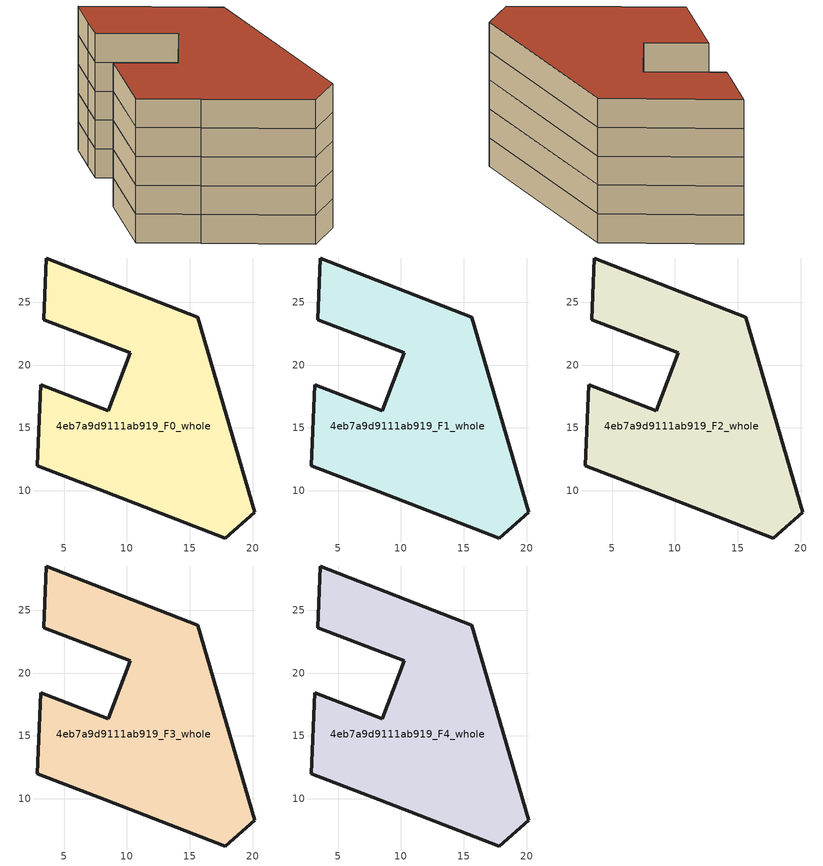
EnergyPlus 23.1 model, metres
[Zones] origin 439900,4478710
4eb7a9d9111ab919_F0_whole
 floor ground (EU_floor_Construction): 15.63,23.79 20.15,8.31 17.8,6.25 8.27,9.94 2.87,12.01 3.15,18.45 8.52,16.36 10.27,20.98 3.37,23.62 3.46,25.56 3.59,28.51 z0
 wall outside (EU_wall_Construction): 2.87,12.01 8.27,9.94 17.8,6.25 20.15,8.31 15.63,23.79 3.59,28.51 3.46,25.56 3.37,23.62 10.27,20.98 8.52,16.36 3.15,18.45 2.87,12.01 z0:3
4eb7a9d9111ab919_F1_whole
 floor to 4eb7a9d9111ab919_F0_whole (EU_floor_Construction): 15.63,23.79 20.15,8.31 17.8,6.25 8.27,9.94 2.87,12.01 3.15,18.45 8.52,16.36 10.27,20.98 3.37,23.62 3.46,25.56 3.59,28.51 z3
 wall outside (EU_wall_Construction): 2.87,12.01 8.27,9.94 17.8,6.25 20.15,8.31 15.63,23.79 3.59,28.51 3.46,25.56 3.37,23.62 10.27,20.98 8.52,16.36 3.15,18.45 2.87,12.01 z3:6
4eb7a9d9111ab919_F2_whole
 floor to 4eb7a9d9111ab919_F1_whole (EU_floor_Construction): 15.63,23.79 20.15,8.31 17.8,6.25 8.27,9.94 2.87,12.01 3.15,18.45 8.52,16.36 10.27,20.98 3.37,23.62 3.46,25.56 3.59,28.51 z6
 wall outside (EU_wall_Construction): 2.87,12.01 8.27,9.94 17.8,6.25 20.15,8.31 15.63,23.79 3.59,28.51 3.46,25.56 3.37,23.62 10.27,20.98 8.52,16.36 3.15,18.45 2.87,12.01 z6:9
4eb7a9d9111ab919_F3_whole
 floor to 4eb7a9d9111ab919_F2_whole (EU_floor_Construction): 15.63,23.79 20.15,8.31 17.8,6.25 8.27,9.94 2.87,12.01 3.15,18.45 8.52,16.36 10.27,20.98 3.37,23.62 3.46,25.56 3.59,28.51 z9
 wall outside (EU_wall_Construction): 2.87,12.01 8.27,9.94 17.8,6.25 20.15,8.31 15.63,23.79 3.59,28.51 3.46,25.56 3.37,23.62 10.27,20.98 8.52,16.36 3.15,18.45 2.87,12.01 z9:12
4eb7a9d9111ab919_F4_whole
 floor to 4eb7a9d9111ab919_F3_whole (EU_floor_Construction): 15.63,23.79 20.15,8.31 17.8,6.25 8.27,9.94 2.87,12.01 3.15,18.45 8.52,16.36 10.27,20.98 3.37,23.62 3.46,25.56 3.59,28.51 z12
 wall outside (EU_wall_Construction): 2.87,12.01 8.27,9.94 17.8,6.25 20.15,8.31 15.63,23.79 3.59,28.51 3.46,25.56 3.37,23.62 10.27,20.98 8.52,16.36 3.15,18.45 2.87,12.01 z12:15
 roof outside (EU_roof_Construction): 20.15,8.31 15.63,23.79 3.59,28.51 3.46,25.56 3.37,23.62 10.27,20.98 8.52,16.36 3.15,18.45 2.87,12.01 8.27,9.94 17.8,6.25 z15
[Building]
EU S2 Campaign: North Axis=0; Terrain=City; Solar Distribution=FullExterior
[Site:Location]
Madrid: Latitude=40.5; Longitude=-3.5; Time Zone=1; Elevation=609
[SizingPeriod:WeatherFileDays]
AnnualSizingPeriod: Begin Month=1; Begin Day of Month=1; End Month=12; End Day of Month=31; Day of Week for Start Day=Monday; Use Weather File Daylight Saving Period=No; Use Weather File Rain and Snow Indicators=No
[MATERIAL]
EU_InternalMass_Material: Roughness=MediumRough; Thickness=0.1; Conductivity=1; Density=1800; Specific Heat=900; Thermal Absorptance=0.9; Solar Absorptance=0.7; Visible Absorptance=0.7
[MATERIAL:NOMASS] Roughness=MediumRough; Thermal Absorptance=0.9; Solar Absorptance=0.7; Visible Absorptance=0.7
Name | Thermal Resistance
EU_wall_NoMass | 0.419739
EU_roof_NoMass | 0.352165
EU_floor_NoMass | 0.608284
[CONSTRUCTION]
EU_wall_Construction: EU_wall_NoMass
EU_roof_Construction: EU_roof_NoMass
EU_floor_Construction: EU_floor_NoMass
EU_InternalMass_Construction: EU_InternalMass_Material
[ZONE] Type=1; Multiplier=1; Ceiling Height=autocalculate; Volume=648.217; Floor Area=autocalculate; Part of Total Floor Area=Yes
4eb7a9d9111ab919_F0_whole; 4eb7a9d9111ab919_F1_whole; 4eb7a9d9111ab919_F2_whole; 4eb7a9d9111ab919_F3_whole; 4eb7a9d9111ab919_F4_whole
[INTERNALMASS] Construction=EU_InternalMass_Construction; Surface Area=216.072
Name | Zone or ZoneList
4eb7a9d9111ab919_F0_whole_EU_InternalMass | 4eb7a9d9111ab919_F0_whole
4eb7a9d9111ab919_F1_whole_EU_InternalMass | 4eb7a9d9111ab919_F1_whole
4eb7a9d9111ab919_F2_whole_EU_InternalMass | 4eb7a9d9111ab919_F2_whole
4eb7a9d9111ab919_F3_whole_EU_InternalMass | 4eb7a9d9111ab919_F3_whole
4eb7a9d9111ab919_F4_whole_EU_InternalMass | 4eb7a9d9111ab919_F4_whole
[OTHEREQUIPMENT] Fuel Type=Electricity; Design Level Calculation Method=Watts/Area; Power per Zone Floor Area=1; Fraction Latent=0; Fraction Radiant=0; Fraction Lost=0; Carbon Dioxide Generation Rate=0; EndUse Subcategory=EU_Step8_InternalGains
Name | Zone or ZoneList or Space or SpaceList | Schedule
EU_Step8_InternalGain_4eb7a9d9111ab919_F0_whole_f000 | 4eb7a9d9111ab919_F0_whole | EU_Step8_GainSchedule_4eb7a9d9111ab919_F0_whole_f000
EU_Step8_InternalGain_4eb7a9d9111ab919_F1_whole_f000 | 4eb7a9d9111ab919_F1_whole | EU_Step8_GainSchedule_4eb7a9d9111ab919_F1_whole_f000
EU_Step8_InternalGain_4eb7a9d9111ab919_F2_whole_f000 | 4eb7a9d9111ab919_F2_whole | EU_Step8_GainSchedule_4eb7a9d9111ab919_F2_whole_f000
EU_Step8_InternalGain_4eb7a9d9111ab919_F3_whole_f000 | 4eb7a9d9111ab919_F3_whole | EU_Step8_GainSchedule_4eb7a9d9111ab919_F3_whole_f000
EU_Step8_InternalGain_4eb7a9d9111ab919_F4_whole_f000 | 4eb7a9d9111ab919_F4_whole | EU_Step8_GainSchedule_4eb7a9d9111ab919_F4_whole_f000
[ZONEVENTILATION:DESIGNFLOWRATE] Schedule=EU_AlwaysOn; Design Flow Rate Calculation Method=AirChanges/Hour; Air Changes per Hour=0.703302; Ventilation Type=Natural; Fan Pressure Rise=0; Fan Total Efficiency=1; Constant Term Coefficient=1; Temperature Term Coefficient=0; Velocity Term Coefficient=0; Velocity Squared Term Coefficient=0; Minimum Indoor Temperature=-100; Maximum Indoor Temperature=100; Delta Temperature=-100; Minimum Outdoor Temperature=-100; Maximum Outdoor Temperature=100; Maximum Wind Speed=40
Name | Zone or ZoneList or Space or SpaceList
EU_ConstantAir_4eb7a9d9111ab919_F0_whole | 4eb7a9d9111ab919_F0_whole
EU_ConstantAir_4eb7a9d9111ab919_F1_whole | 4eb7a9d9111ab919_F1_whole
EU_ConstantAir_4eb7a9d9111ab919_F2_whole | 4eb7a9d9111ab919_F2_whole
EU_ConstantAir_4eb7a9d9111ab919_F3_whole | 4eb7a9d9111ab919_F3_whole
EU_ConstantAir_4eb7a9d9111ab919_F4_whole | 4eb7a9d9111ab919_F4_whole
[HVACTEMPLATE:THERMOSTAT] Constant Heating Setpoint=20; Constant Cooling Setpoint=50
EU_HeatOnly_4eb7a9d9111ab919_F0_whole; EU_HeatOnly_4eb7a9d9111ab919_F1_whole; EU_HeatOnly_4eb7a9d9111ab919_F2_whole; EU_HeatOnly_4eb7a9d9111ab919_F3_whole; EU_HeatOnly_4eb7a9d9111ab919_F4_whole
[HVACTEMPLATE:ZONE:IDEALLOADSAIRSYSTEM] System Availability Schedule=EU_AlwaysOn; Maximum Heating Supply Air Temperature=50; Minimum Cooling Supply Air Temperature=13; Maximum Heating Supply Air Humidity Ratio=0.0156; Minimum Cooling Supply Air Humidity Ratio=0.0077; Heating Limit=NoLimit; Cooling Limit=NoLimit; Heating Availability Schedule=EU_AlwaysOn; Cooling Availability Schedule=EU_CoolingOff; Dehumidification Control Type=ConstantSensibleHeatRatio; Cooling Sensible Heat Ratio=0.7; Dehumidification Setpoint=60; Humidification Control Type=None; Humidification Setpoint=30; Outdoor Air Method=None; Outdoor Air Flow Rate per Person=0.00944; Outdoor Air Flow Rate per Zone Floor Area=0; Outdoor Air Flow Rate per Zone=0; Demand Controlled Ventilation Type=None; Outdoor Air Economizer Type=NoEconomizer; Heat Recovery Type=None; Sensible Heat Recovery Effectiveness=0.7; Latent Heat Recovery Effectiveness=0.65
Name | Template Thermostat
4eb7a9d9111ab919_F0_whole | EU_HeatOnly_4eb7a9d9111ab919_F0_whole
4eb7a9d9111ab919_F1_whole | EU_HeatOnly_4eb7a9d9111ab919_F1_whole
4eb7a9d9111ab919_F2_whole | EU_HeatOnly_4eb7a9d9111ab919_F2_whole
4eb7a9d9111ab919_F3_whole | EU_HeatOnly_4eb7a9d9111ab919_F3_whole
4eb7a9d9111ab919_F4_whole | EU_HeatOnly_4eb7a9d9111ab919_F4_whole
[SIZING:ZONE] Zone Cooling Design Supply Air Temperature Input Method=SupplyAirTemperature; Zone Cooling Design Supply Air Temperature=13; Zone Heating Design Supply Air Temperature Input Method=SupplyAirTemperature; Zone Heating Design Supply Air Temperature=50; Zone Cooling Design Supply Air Humidity Ratio=0.008; Zone Heating Design Supply Air Humidity Ratio=0.008; Cooling Design Air Flow Method=DesignDay; Cooling Design Air Flow Rate=0; Cooling Minimum Air Flow per Zone Floor Area=0.000762; Cooling Minimum Air Flow=0; Cooling Minimum Air Flow Fraction=0.2; Heating Design Air Flow Method=DesignDay; Heating Design Air Flow Rate=0; Heating Maximum Air Flow per Zone Floor Area=0.002032; Heating Maximum Air Flow=0.141576; Heating Maximum Air Flow Fraction=0.3; Account for Dedicated Outdoor Air System=No; Dedicated Outdoor Air System Control Strategy=NeutralSupplyAir; Dedicated Outdoor Air Low Setpoint Temperature for Design=autosize; Dedicated Outdoor Air High Setpoint Temperature for Design=autosize; Zone Load Sizing Method=Sensible Load Only No Latent Load; Zone Latent Cooling Design Supply Air Humidity Ratio Input Method=HumidityRatioDifference; Zone Cooling Design Supply Air Humidity Ratio Difference=0.005; Zone Latent Heating Design Supply Air Humidity Ratio Input Method=HumidityRatioDifference; Zone Humidification Design Supply Air Humidity Ratio Difference=0.005
4eb7a9d9111ab919_F0_whole; 4eb7a9d9111ab919_F1_whole; 4eb7a9d9111ab919_F2_whole; 4eb7a9d9111ab919_F3_whole; 4eb7a9d9111ab919_F4_whole
[SCHEDULE:CONSTANT]
Name | Hourly Value
EU_AlwaysOn | 1
EU_CoolingOff | 0
[SCHEDULE:FILE] Column Number=1; Rows to Skip at Top=0; Number of Hours of Data=8760; Column Separator=Comma; Interpolate to Timestep=No; Minutes per Item=60; Adjust Schedule for Daylight Savings=Yes
Name | File
EU_Step8_GainSchedule_4eb7a9d9111ab919_F0_whole_f000 | C:\Users\o_iseri\Desktop\OpenUBEM\openubem\outputs\eu_evidence\EU-11\ES-MAD-BERRUGUETE\idfs\4eb7a9d9111ab919\4eb7a9d9111ab919_F0_whole_f000_gain.csv
EU_Step8_GainSchedule_4eb7a9d9111ab919_F1_whole_f000 | C:\Users\o_iseri\Desktop\OpenUBEM\openubem\outputs\eu_evidence\EU-11\ES-MAD-BERRUGUETE\idfs\4eb7a9d9111ab919\4eb7a9d9111ab919_F1_whole_f000_gain.csv
EU_Step8_GainSchedule_4eb7a9d9111ab919_F2_whole_f000 | C:\Users\o_iseri\Desktop\OpenUBEM\openubem\outputs\eu_evidence\EU-11\ES-MAD-BERRUGUETE\idfs\4eb7a9d9111ab919\4eb7a9d9111ab919_F2_whole_f000_gain.csv
EU_Step8_GainSchedule_4eb7a9d9111ab919_F3_whole_f000 | C:\Users\o_iseri\Desktop\OpenUBEM\openubem\outputs\eu_evidence\EU-11\ES-MAD-BERRUGUETE\idfs\4eb7a9d9111ab919\4eb7a9d9111ab919_F3_whole_f000_gain.csv
EU_Step8_GainSchedule_4eb7a9d9111ab919_F4_whole_f000 | C:\Users\o_iseri\Desktop\OpenUBEM\openubem\outputs\eu_evidence\EU-11\ES-MAD-BERRUGUETE\idfs\4eb7a9d9111ab919\4eb7a9d9111ab919_F4_whole_f000_gain.csv
